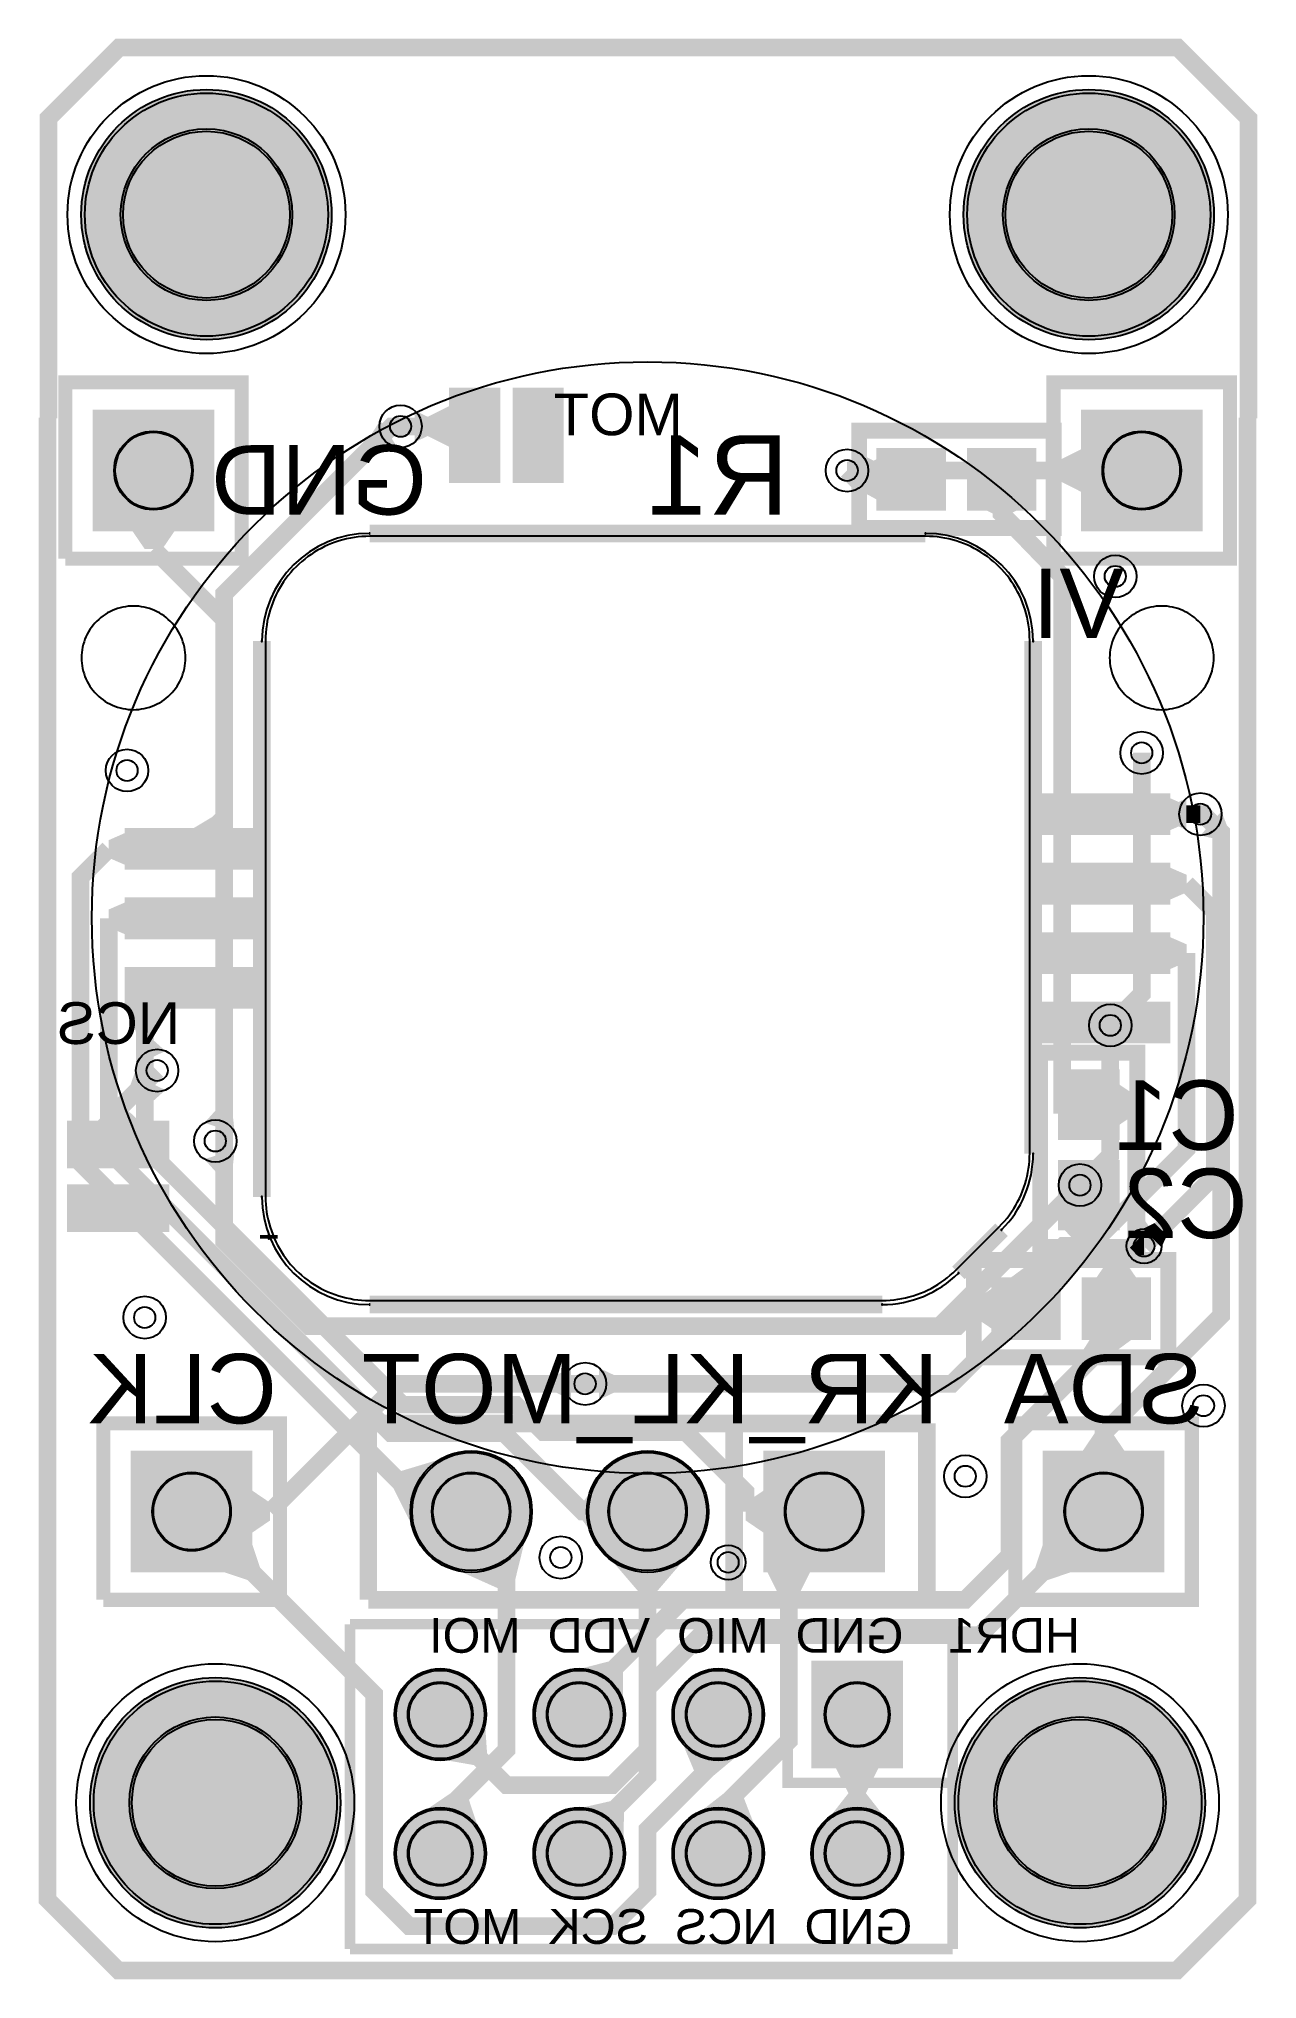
# Model space of a CAD drawing. Header units: millimetres. Extents: x -11 to 9, y -14 to 101.
# Drawn here: x -8.76 to 8.77, y -13.97 to 13.96 of the extents above; entities outside this region: 1.
import ezdxf

# ---------------------------------------------------------------- set-up
doc = ezdxf.new("R2010")
doc.units = ezdxf.units.MM
for name, color, linetype, true_color in [('BoardOutLine', 7, 'Continuous', 0xff00ff), ('BottomLayer', 7, 'Continuous', 0x0000ff), ('BottomPasteMaskLayer', 7, 'Continuous', 0x800000), ('BottomSilkLayer', 7, 'Continuous', 0x66cc33), ('BottomSolderMaskLayer', 7, 'Continuous', 0xaa00ff), ('Hole', 7, 'Continuous', 0x222222), ('Multi-Layer', 7, 'Continuous', 0xc0c0c0), ('TopLayer', 7, 'Continuous', 0xff0000), ('TopPasteMaskLayer', 7, 'Continuous', 0x808080), ('TopSilkLayer', 7, 'Continuous', 0xffcc00), ('TopSolderMaskLayer', 7, 'Continuous', 0x800080)]:
    doc.layers.add(name, color=color, linetype=linetype, true_color=true_color)
doc.styles.get("Standard").update_dxf_attribs({"font": 'arial.ttf'})

msp = doc.modelspace()

# ---------------------------------------------------------------- hatches: boundary and pattern name
at = {"layer": 'BottomLayer'}
for points in [[(-2.807, 8.699), (-2.807, 8.064), (-3.188, 8.255), (-3.188, 8.509)], [(-2.807, 7.62), (-2.172, 7.62), (-2.172, 8.89), (-2.807, 8.89)], [(-1.892, 7.62), (-1.257, 7.62), (-1.257, 8.89), (-1.892, 8.89)], [(-3.354, 8.153), (-3.354, 8.611), (-3.141, 8.509), (-3.141, 8.255)], [(3.133, 7.903), (2.993, 7.468), (3.226, 7.493), (3.307, 7.747)], [(3.345, 7.938), (3.345, 7.303), (2.997, 7.493), (2.997, 7.747)], [(4.244, 8.02), (3.345, 8.02), (3.345, 7.22), (4.244, 7.22)], [(5.545, 8.02), (4.646, 8.02), (4.646, 7.22), (5.545, 7.22)], [(4.778, 7.22), (5.413, 7.22), (5.222, 7.127), (4.968, 7.127)], [(-7.43, 6.897), (-6.794, 6.897), (-6.985, 6.617), (-7.239, 6.617)], [(8.259, 2.84), (7.958, 2.495), (8.171, 2.444), (8.339, 2.636)], [(-7.041, -1.194), (-7.364, -0.871), (-7.443, -1.094), (-7.264, -1.273)], [(6.75, -1.831), (6.75, -0.932), (5.95, -0.932), (5.95, -1.831)], [(6.75, -1.699), (6.75, -1.064), (7.031, -1.255), (7.031, -1.509)], [(-8.255, -1.638), (-8.255, -2.273), (-6.985, -2.273), (-6.985, -1.638)], [(-7.303, -1.638), (-7.938, -1.638), (-7.747, -1.45), (-7.493, -1.45)], [(-6.379, -1.643), (-5.944, -1.783), (-5.969, -1.551), (-6.223, -1.469)], [(-6.379, -2.167), (-5.944, -2.027), (-5.969, -2.259), (-6.223, -2.341)], [(6.75, -3.132), (6.75, -2.233), (5.95, -2.233), (5.95, -3.132)], [(-8.255, -2.553), (-8.255, -3.188), (-6.985, -3.188), (-6.985, -2.553)], [(5.994, -2.742), (6.452, -2.742), (6.35, -2.955), (6.096, -2.955)], [(7.267, -3.199), (6.913, -3.325), (6.904, -3.142), (7.158, -3.052)], [(5.95, -3.132), (6.54, -3.132), (6.35, -3.287), (6.096, -3.287)], [(7.067, -3.655), (6.92, -3.31), (6.778, -3.425), (6.886, -3.677)], [(5.798, -3.918), (5.163, -3.918), (5.681, -3.537), (6.041, -3.537)], [(7.064, -3.918), (6.429, -3.918), (6.619, -3.637), (6.873, -3.637)], [(4.996, -4), (4.996, -4.635), (4.714, -4.445), (4.714, -4.191)], [(4.996, -4.718), (5.895, -4.718), (5.895, -3.918), (4.996, -3.918)], [(6.297, -4.718), (7.196, -4.718), (7.196, -3.918), (6.297, -3.918)], [(6.394, -4.718), (7.029, -4.718), (6.511, -5.099), (6.151, -5.099)], [(-1.102, -5.629), (-1.102, -5.171), (-1.315, -5.273), (-1.315, -5.527)], [(6.881, -6.389), (6.246, -6.389), (6.436, -6.109), (6.69, -6.109)], [(-5.713, -7.557), (-5.713, -6.922), (-5.433, -7.112), (-5.433, -7.366)], [(6.162, -8.089), (5.713, -7.64), (5.579, -8.044), (5.758, -8.224)], [(-0.35, -10.117), (-1.106, -9.537), (-0.559, -9.396), (-0.356, -9.552)], [(-3.057, -10.791), (-2.349, -10.153), (-2.311, -10.717), (-2.5, -10.888)]]:
    msp.add_hatch(color=256, dxfattribs=at).paths.add_polyline_path(points)
at = {"layer": 'BottomPasteMaskLayer'}
for points in [[(-2.807, 7.62), (-2.172, 7.62), (-2.172, 8.89), (-2.807, 8.89)], [(-1.892, 7.62), (-1.257, 7.62), (-1.257, 8.89), (-1.892, 8.89)], [(4.244, 8.02), (3.345, 8.02), (3.345, 7.22), (4.244, 7.22)], [(5.545, 8.02), (4.646, 8.02), (4.646, 7.22), (5.545, 7.22)], [(6.75, -1.831), (6.75, -0.932), (5.95, -0.932), (5.95, -1.831)], [(-8.255, -1.638), (-8.255, -2.273), (-6.985, -2.273), (-6.985, -1.638)], [(6.75, -3.132), (6.75, -2.233), (5.95, -2.233), (5.95, -3.132)], [(-8.255, -2.553), (-8.255, -3.188), (-6.985, -3.188), (-6.985, -2.553)], [(4.996, -4.718), (5.895, -4.718), (5.895, -3.918), (4.996, -3.918)], [(6.297, -4.718), (7.196, -4.718), (7.196, -3.918), (6.297, -3.918)]]:
    msp.add_hatch(color=256, dxfattribs=at).paths.add_polyline_path(points)
at = {"layer": 'BottomSolderMaskLayer'}
for points in [[(-8.151, 11.43, 1), (-4.549, 11.43, 1)], [(4.549, 11.43, 1), (8.151, 11.43, 1)], [(-2.858, 7.569), (-2.121, 7.569), (-2.121, 8.941), (-2.858, 8.941)], [(-1.943, 7.569), (-1.207, 7.569), (-1.207, 8.941), (-1.943, 8.941)], [(-7.987, 8.622), (-7.987, 6.872), (-6.237, 6.872), (-6.237, 8.622)], [(6.237, 8.622), (6.237, 6.872), (7.987, 6.872), (7.987, 8.622)], [(4.295, 8.071), (3.294, 8.071), (3.294, 7.169), (4.295, 7.169)], [(5.596, 8.071), (4.595, 8.071), (4.595, 7.169), (5.596, 7.169)], [(6.795, -1.888), (6.795, -0.875), (5.905, -0.875), (5.905, -1.888)], [(-8.357, -1.613), (-8.357, -2.299), (-6.883, -2.299), (-6.883, -1.613)], [(6.795, -3.189), (6.795, -2.176), (5.905, -2.176), (5.905, -3.189)], [(-8.357, -2.527), (-8.357, -3.213), (-6.883, -3.213), (-6.883, -2.527)], [(4.945, -4.769), (5.946, -4.769), (5.946, -3.867), (4.945, -3.867)], [(6.246, -4.769), (7.247, -4.769), (7.247, -3.867), (6.246, -3.867)], [(-7.439, -6.364), (-7.439, -8.114), (-5.688, -8.114), (-5.688, -6.364)], [(-3.415, -7.239, 1), (-1.665, -7.239, 1)], [(-0.875, -7.239, 1), (0.875, -7.239, 1)], [(3.415, -6.364), (1.665, -6.364), (1.665, -8.114), (3.415, -8.114)], [(5.688, -6.364), (5.688, -8.114), (7.439, -8.114), (7.439, -6.364)], [(3.676, -10.935), (2.356, -10.935), (2.356, -9.385), (3.676, -9.385)], [(-8.024, -11.43, 1), (-4.422, -11.43, 1)], [(-3.644, -10.16, 1), (-2.324, -10.16, 1)], [(-1.644, -10.16, 1), (-0.324, -10.16, 1)], [(0.356, -10.16, 1), (1.676, -10.16, 1)], [(4.422, -11.43, 1), (8.024, -11.43, 1)], [(-3.644, -12.16, 1), (-2.324, -12.16, 1)], [(-1.644, -12.16, 1), (-0.324, -12.16, 1)], [(0.356, -12.16, 1), (1.676, -12.16, 1)], [(2.356, -12.16, 1), (3.676, -12.16, 1)]]:
    msp.add_hatch(color=256, dxfattribs=at).paths.add_polyline_path(points)
at = {"layer": 'Multi-Layer'}
for points in [[(-7.962, 8.597), (-7.962, 6.897), (-6.262, 6.897), (-6.262, 8.597)], [(6.262, 8.597), (6.262, 6.897), (7.962, 6.897), (7.962, 8.597)], [(-7.413, -6.389), (-7.413, -8.089), (-5.713, -8.089), (-5.713, -6.389)], [(-3.39, -7.239, 1), (-1.69, -7.239, 1)], [(-0.85, -7.239, 1), (0.85, -7.239, 1)], [(3.39, -6.389), (1.69, -6.389), (1.69, -8.089), (3.39, -8.089)], [(5.713, -6.389), (5.713, -8.089), (7.413, -8.089), (7.413, -6.389)], [(3.651, -10.91), (2.381, -10.91), (2.381, -9.41), (3.651, -9.41)], [(-3.619, -10.16, 1), (-2.349, -10.16, 1)], [(-1.619, -10.16, 1), (-0.349, -10.16, 1)], [(0.381, -10.16, 1), (1.651, -10.16, 1)], [(-3.619, -12.16, 1), (-2.349, -12.16, 1)], [(-1.619, -12.16, 1), (-0.349, -12.16, 1)], [(0.381, -12.16, 1), (1.651, -12.16, 1)], [(2.381, -12.16, 1), (3.651, -12.16, 1)]]:
    msp.add_hatch(color=256, dxfattribs=at).paths.add_polyline_path(points)
at = {"layer": 'TopLayer'}
for points in [[(-3.603, 8.081), (-3.849, 8.466), (-3.976, 8.269), (-3.836, 8.049)], [(3.073, 7.518), (3.073, 7.976), (3.286, 7.874), (3.286, 7.62)], [(6.262, 8.064), (6.262, 7.429), (5.881, 7.62), (5.881, 7.874)], [(5.625, 3.05), (7.475, 3.05), (7.475, 2.55), (5.625, 2.55)], [(7.475, 3.05), (7.475, 2.55), (7.757, 2.672), (7.757, 2.926)], [(7.756, 2.571), (7.754, 3.028), (7.541, 2.926), (7.542, 2.672)], [(-7.475, 2.05), (-7.475, 2.55), (-7.757, 2.426), (-7.757, 2.172)], [(-7.475, 2.55), (-5.625, 2.55), (-5.625, 2.05), (-7.475, 2.05)], [(-6.617, 2.55), (-5.982, 2.55), (-6.006, 2.664), (-6.276, 2.754)], [(5.625, 2.05), (7.475, 2.05), (7.475, 1.55), (5.625, 1.55)], [(7.475, 2.05), (7.475, 1.55), (7.757, 1.674), (7.757, 1.928)], [(-7.475, 1.05), (-7.475, 1.55), (-7.757, 1.428), (-7.757, 1.174)], [(-7.475, 1.55), (-5.625, 1.55), (-5.625, 1.05), (-7.475, 1.05)], [(5.625, 1.05), (7.475, 1.05), (7.475, 0.55), (5.625, 0.55)], [(7.475, 1.05), (7.475, 0.55), (7.757, 0.673), (7.757, 0.927)], [(-7.475, 0.55), (-5.625, 0.55), (-5.625, 0.05), (-7.475, 0.05)], [(-6.922, 0.05), (-7.475, 0.05), (-7.366, -0.331), (-7.112, -0.331)], [(5.625, 0.05), (7.475, 0.05), (7.475, -0.45), (5.625, -0.45)], [(-7.353, -0.807), (-6.941, -0.609), (-7.112, -0.455), (-7.366, -0.576)], [(-7.353, -0.973), (-6.941, -1.171), (-7.112, -1.325), (-7.366, -1.204)], [(7.395, -3.433), (7.13, -3.168), (7.296, -3.087), (7.476, -3.267)], [(-0.698, -5.629), (-0.698, -5.171), (-0.485, -5.273), (-0.485, -5.527)], [(-2.804, -6.431), (-3.309, -7.602), (-3.657, -6.906), (-3.548, -6.655)], [(-0.562, -7.877), (-0.562, -6.602), (-0.936, -7.112), (-0.936, -7.366)], [(1.69, -6.922), (1.69, -7.557), (1.41, -7.366), (1.41, -7.112)], [(-1.72, -7.464), (-2.866, -8.024), (-2.159, -8.341), (-1.905, -8.217)], [(-5.713, -7.64), (-6.162, -8.089), (-5.758, -8.224), (-5.579, -8.044)], [(0.637, -7.801), (-0.637, -7.801), (-0.127, -8.396), (0.127, -8.396)], [(1.714, -8.089), (2.349, -8.089), (2.159, -8.47), (1.905, -8.47)], [(1.379, -10.681), (0.454, -10.455), (0.667, -10.965), (0.955, -11.035)], [(3.334, -10.91), (2.699, -10.91), (2.889, -11.291), (3.143, -11.291)], [(-2.398, -11.916), (-3.3, -11.609), (-2.84, -11.296), (-2.572, -11.387)], [(-0.35, -12.134), (-1.089, -11.534), (-0.539, -11.408), (-0.34, -11.569)], [(0.669, -11.628), (1.587, -11.882), (1.387, -11.366), (1.106, -11.288)], [(3.492, -11.74), (2.54, -11.74), (2.889, -11.295), (3.143, -11.295)]]:
    msp.add_hatch(color=256, dxfattribs=at).paths.add_polyline_path(points)
at = {"layer": 'TopPasteMaskLayer'}
for points in [[(5.625, 3.05), (7.475, 3.05), (7.475, 2.55), (5.625, 2.55)], [(-7.475, 2.55), (-5.625, 2.55), (-5.625, 2.05), (-7.475, 2.05)], [(5.625, 2.05), (7.475, 2.05), (7.475, 1.55), (5.625, 1.55)], [(-7.475, 1.55), (-5.625, 1.55), (-5.625, 1.05), (-7.475, 1.05)], [(5.625, 1.05), (7.475, 1.05), (7.475, 0.55), (5.625, 0.55)], [(-7.475, 0.55), (-5.625, 0.55), (-5.625, 0.05), (-7.475, 0.05)], [(5.625, 0.05), (7.475, 0.05), (7.475, -0.45), (5.625, -0.45)]]:
    msp.add_hatch(color=256, dxfattribs=at).paths.add_polyline_path(points)
at = {"layer": 'TopSolderMaskLayer'}
for points in [[(-8.151, 11.43, 1), (-4.549, 11.43, 1)], [(4.549, 11.43, 1), (8.151, 11.43, 1)], [(-7.987, 8.622), (-7.987, 6.872), (-6.237, 6.872), (-6.237, 8.622)], [(6.237, 8.622), (6.237, 6.872), (7.987, 6.872), (7.987, 8.622)], [(5.574, 3.101), (7.526, 3.101), (7.526, 2.499), (5.574, 2.499)], [(-7.526, 2.601), (-5.574, 2.601), (-5.574, 1.999), (-7.526, 1.999)], [(5.574, 2.101), (7.526, 2.101), (7.526, 1.499), (5.574, 1.499)], [(-7.526, 1.601), (-5.574, 1.601), (-5.574, 0.999), (-7.526, 0.999)], [(5.574, 1.101), (7.526, 1.101), (7.526, 0.499), (5.574, 0.499)], [(-7.526, 0.601), (-5.574, 0.601), (-5.574, -0.001), (-7.526, -0.001)], [(5.574, 0.101), (7.526, 0.101), (7.526, -0.501), (5.574, -0.501)], [(-7.439, -6.364), (-7.439, -8.114), (-5.688, -8.114), (-5.688, -6.364)], [(-3.415, -7.239, 1), (-1.665, -7.239, 1)], [(-0.875, -7.239, 1), (0.875, -7.239, 1)], [(3.415, -6.364), (1.665, -6.364), (1.665, -8.114), (3.415, -8.114)], [(5.688, -6.364), (5.688, -8.114), (7.439, -8.114), (7.439, -6.364)], [(3.676, -10.935), (2.356, -10.935), (2.356, -9.385), (3.676, -9.385)], [(-8.024, -11.43, 1), (-4.422, -11.43, 1)], [(-3.644, -10.16, 1), (-2.324, -10.16, 1)], [(-1.644, -10.16, 1), (-0.324, -10.16, 1)], [(0.356, -10.16, 1), (1.676, -10.16, 1)], [(4.422, -11.43, 1), (8.024, -11.43, 1)], [(-3.644, -12.16, 1), (-2.324, -12.16, 1)], [(-1.644, -12.16, 1), (-0.324, -12.16, 1)], [(0.356, -12.16, 1), (1.676, -12.16, 1)], [(2.356, -12.16, 1), (3.676, -12.16, 1)]]:
    msp.add_hatch(color=256, dxfattribs=at).paths.add_polyline_path(points)

# ---------------------------------------------------------------- linework, layer by layer
at = {"layer": 'BoardOutLine', "const_width": 0.254}
for points in [[(6.351, 95.631), (6.351, 99.949), (5.335, 100.965), (-9.905, 100.965), (-10.921, 99.949), (-10.921, 95.631)], [(8.647, 8.5), (8.647, 12.818), (7.631, 13.834), (-7.609, 13.834), (-8.625, 12.818), (-8.625, 8.5)], [(-8.636, 8.509), (-8.636, -8.509)], [(8.636, 8.509), (8.636, -8.509)], [(-8.636, -8.509), (-8.636, -12.827), (-7.62, -13.843), (7.62, -13.843), (8.636, -12.827), (8.636, -8.509)]]:
    msp.add_lwpolyline(points, dxfattribs=at)
at = {"layer": 'BottomLayer', "const_width": 0.254}
for points in [[(-3.556, 8.382), (-2.489, 8.382), (-2.489, 8.255)], [(-7.112, 7.747), (-7.112, 6.617)], [(3.795, 7.62), (2.997, 7.62), (2.87, 7.747)], [(6.35, -1.382), (5.969, -1.382), (5.969, 6.223), (5.095, 7.127), (5.095, 7.62)], [(0, -4.572), (-4.872, -4.572), (-6.096, -3.348), (-6.096, 5.601), (-7.112, 6.617)], [(6.66, -0.24), (7.112, 0.212), (7.112, 3.683)], [(7.958, 2.799), (7.996, 2.799), (8.255, 2.54), (8.255, -4.417), (6.563, -6.109), (6.563, -7.239)], [(-7.061, -0.889), (-7.62, -1.45), (-7.62, -1.956)], [(6.35, -1.382), (7.031, -1.382)], [(7.031, -3.352), (7.031, -1.382)], [(6.223, -2.54), (6.223, -3.287), (6.35, -3.414)], [(5.08, -4.318), (5.984, -3.414), (6.35, -3.414)], [(6.746, -3.637), (7.031, -3.352)], [(7.145, -3.418), (7.097, -3.418), (7.031, -3.352)], [(6.746, -4.318), (6.746, -3.637)], [(0, -4.572), (-0.634, -4.572), (-0.67, -4.536)], [(4.715, -4.318), (4.461, -4.572), (0, -4.572)], [(5.08, -4.318), (4.714, -4.318)], [(5.446, -4.318), (5.08, -4.318)], [(5.207, -6.985), (5.207, -6.223), (6.746, -4.684), (6.746, -4.318)], [(-0.9, -5.4), (-3.593, -5.4), (-5.432, -7.239)], [(-0.983, -10.16), (-0.983, -10), (0.508, -8.509), (4.572, -8.509), (5.207, -7.874), (5.207, -6.985)], [(-6.563, -7.239), (-5.433, -7.239)], [(6.563, -7.239), (4.785, -9.017), (0.762, -9.017), (0, -9.779), (0, -10.668), (-0.508, -11.176), (-2.032, -11.176), (-2.985, -10.224), (-2.985, -10.16)]]:
    msp.add_lwpolyline(points, dxfattribs=at)
at = {"layer": 'BottomSilkLayer'}
for points, const_width in [([(-8.382, 6.477), (-5.842, 6.477), (-5.842, 9.017), (-8.382, 9.017), (-8.382, 7.112)], 0.203), ([(5.842, 6.477), (8.382, 6.477), (8.382, 9.017), (5.842, 9.017), (5.842, 7.112)], 0.203), ([(-8.382, 6.477), (-8.382, 7.112)], 0.203), ([(5.842, 6.477), (5.842, 7.112)], 0.203), ([(-4.02, -5.969), (-4.02, -8.509)], 0.254), ([(4.02, -5.969), (-4.02, -5.969)], 0.254), ([(1.246, -5.969), (1.246, -8.509)], 0.254), ([(4.02, -5.969), (4.02, -8.509)], 0.254), ([(-7.833, -8.509), (-5.293, -8.509), (-5.293, -5.969), (-7.833, -5.969), (-7.833, -7.874)], 0.203), ([(5.293, -8.509), (7.833, -8.509), (7.833, -5.969), (5.293, -5.969), (5.293, -7.874)], 0.203), ([(-7.833, -8.509), (-7.833, -7.874)], 0.203), ([(5.293, -8.509), (5.293, -7.874)], 0.203), ([(4.02, -8.509), (-4.02, -8.509)], 0.254)]:
    msp.add_lwpolyline(points, dxfattribs=dict(at, const_width=const_width))
at = {"layer": 'BottomSilkLayer', "const_width": 0.229}
for points in [[(5.845, 8.32), (3.045, 8.32), (3.045, 6.92), (5.845, 6.92), (5.845, 8.32)], [(7.05, -3.432), (7.05, -0.632), (5.65, -0.632), (5.65, -3.432), (7.05, -3.432)], [(4.696, -5.018), (7.496, -5.018), (7.496, -3.618), (4.696, -3.618), (4.696, -5.018)]]:
    msp.add_lwpolyline(points, close=True, dxfattribs=at)
at = {"layer": 'BottomSolderMaskLayer'}
for centre, radius in [((-6.35, 11.43), 1.801), ((6.35, 11.43), 1.801), ((-6.35, 11.43), 1.235), ((6.35, 11.43), 1.235), ((-7.112, 7.747), 0.566), ((7.112, 7.747), 0.566), ((-2.54, -7.239), 0.875), ((0, -7.239), 0.875), ((-6.563, -7.239), 0.566), ((-2.54, -7.239), 0.566), ((0, -7.239), 0.566), ((2.54, -7.239), 0.566), ((6.563, -7.239), 0.566), ((-6.223, -11.43), 1.801), ((-2.984, -10.16), 0.66), ((-2.984, -10.16), 0.468), ((-0.984, -10.16), 0.66), ((-0.984, -10.16), 0.468), ((1.016, -10.16), 0.66), ((1.016, -10.16), 0.468), ((3.016, -10.16), 0.468), ((6.223, -11.43), 1.801), ((-6.223, -11.43), 1.235), ((6.223, -11.43), 1.235), ((-2.984, -12.16), 0.66), ((-2.984, -12.16), 0.468), ((-0.984, -12.16), 0.66), ((-0.984, -12.16), 0.468), ((1.016, -12.16), 0.66), ((1.016, -12.16), 0.468), ((3.016, -12.16), 0.66), ((3.016, -12.16), 0.468)]:
    msp.add_circle(centre, radius, dxfattribs=at)
at = {"layer": 'Hole'}
for centre, radius in [((-3.556, 8.382), 0.152), ((2.871, 7.747), 0.153), ((6.731, 6.223), 0.152), ((7.112, 3.683), 0.152), ((-7.493, 3.429), 0.152), ((7.957, 2.8), 0.153), ((6.66, -0.24), 0.152), ((-7.06, -0.89), 0.152), ((-6.223, -1.905), 0.152), ((6.223, -2.54), 0.152), ((7.145, -3.418), 0.15), ((-7.239, -4.445), 0.152), ((-0.9, -5.4), 0.153), ((8.001, -5.715), 0.152), ((4.572, -6.731), 0.152), ((-1.25, -7.9), 0.152), ((1.16, -7.97), 0.15)]:
    msp.add_circle(centre, radius, dxfattribs=at)
at = {"layer": 'Multi-Layer'}
for points in [[(-4, 6.8), (-4.056, 6.799), (-4.112, 6.796), (-4.168, 6.791), (-4.224, 6.783), (-4.279, 6.774), (-4.334, 6.762), (-4.388, 6.749), (-4.442, 6.733), (-4.495, 6.716), (-4.548, 6.696), (-4.6, 6.675), (-4.651, 6.651), (-4.701, 6.626), (-4.75, 6.599), (-4.798, 6.57), (-4.845, 6.539), (-4.891, 6.507), (-4.935, 6.473), (-4.978, 6.437), (-5.02, 6.4), (-5.061, 6.361), (-5.1, 6.32), (-5.137, 6.278), (-5.173, 6.235), (-5.207, 6.191), (-5.239, 6.145), (-5.27, 6.098), (-5.299, 6.05), (-5.326, 6.001), (-5.351, 5.951), (-5.375, 5.9), (-5.396, 5.848), (-5.416, 5.795), (-5.433, 5.742), (-5.449, 5.688), (-5.462, 5.634), (-5.474, 5.579), (-5.483, 5.524), (-5.491, 5.468), (-5.496, 5.412), (-5.499, 5.356), (-5.5, 5.3), (-5.5, -2.65), (-5.501, -2.706), (-5.5, -2.762), (-5.496, -2.817), (-5.491, -2.873), (-5.484, -2.928), (-5.474, -2.983), (-5.462, -3.038), (-5.449, -3.092), (-5.433, -3.146), (-5.416, -3.199), (-5.396, -3.251), (-5.375, -3.303), (-5.351, -3.354), (-5.326, -3.403), (-5.299, -3.452), (-5.27, -3.5), (-5.24, -3.547), (-5.207, -3.592), (-5.173, -3.637), (-5.138, -3.68), (-5.1, -3.721), (-5.062, -3.762), (-5.021, -3.8), (-4.98, -3.838), (-4.937, -3.873), (-4.892, -3.907), (-4.847, -3.94), (-4.8, -3.97), (-4.752, -3.999), (-4.703, -4.026), (-4.654, -4.051), (-4.603, -4.075), (-4.551, -4.096), (-4.499, -4.116), (-4.446, -4.133), (-4.392, -4.149), (-4.338, -4.162), (-4.283, -4.174), (-4.228, -4.184), (-4.173, -4.191), (-4.117, -4.196), (-4.062, -4.2), (-4.006, -4.201), (-3.95, -4.2), (3.379, -4.2), (3.435, -4.199), (3.491, -4.196), (3.547, -4.191), (3.602, -4.183), (3.658, -4.174), (3.712, -4.162), (3.767, -4.149), (3.821, -4.133), (3.874, -4.116), (3.927, -4.096), (3.979, -4.075), (4.03, -4.051), (4.08, -4.026), (4.129, -3.999), (4.177, -3.97), (4.224, -3.939), (4.269, -3.907), (4.314, -3.873), (4.357, -3.837), (4.399, -3.8), (4.439, -3.761), (5.061, -3.139), (5.1, -3.099), (5.137, -3.057), (5.173, -3.014), (5.207, -2.969), (5.239, -2.924), (5.27, -2.877), (5.299, -2.829), (5.326, -2.78), (5.351, -2.73), (5.375, -2.679), (5.396, -2.627), (5.416, -2.574), (5.433, -2.521), (5.449, -2.467), (5.462, -2.412), (5.474, -2.358), (5.483, -2.302), (5.491, -2.247), (5.496, -2.191), (5.499, -2.135), (5.5, -2.079), (5.5, 5.3), (5.499, 5.356), (5.496, 5.412), (5.491, 5.468), (5.483, 5.524), (5.474, 5.579), (5.462, 5.634), (5.449, 5.688), (5.433, 5.742), (5.416, 5.795), (5.396, 5.848), (5.375, 5.9), (5.351, 5.951), (5.326, 6.001), (5.299, 6.05), (5.27, 6.098), (5.239, 6.145), (5.207, 6.191), (5.173, 6.235), (5.137, 6.278), (5.1, 6.32), (5.061, 6.361), (5.02, 6.4), (4.978, 6.437), (4.935, 6.473), (4.891, 6.507), (4.845, 6.539), (4.798, 6.57), (4.75, 6.599), (4.701, 6.626), (4.651, 6.651), (4.6, 6.675), (4.548, 6.696), (4.495, 6.716), (4.442, 6.733), (4.388, 6.749), (4.334, 6.762), (4.279, 6.774), (4.224, 6.783), (4.168, 6.791), (4.112, 6.796), (4.056, 6.799), (4, 6.8)], [(-8.15, 5.05), (-8.149, 5.011), (-8.145, 4.972), (-8.14, 4.933), (-8.133, 4.895), (-8.124, 4.857), (-8.112, 4.819), (-8.099, 4.782), (-8.084, 4.746), (-8.067, 4.711), (-8.048, 4.677), (-8.028, 4.644), (-8.005, 4.611), (-7.981, 4.58), (-7.956, 4.551), (-7.929, 4.522), (-7.9, 4.496), (-7.871, 4.47), (-7.839, 4.447), (-7.807, 4.424), (-7.774, 4.404), (-7.739, 4.386), (-7.704, 4.369), (-7.668, 4.354), (-7.631, 4.341), (-7.593, 4.33), (-7.555, 4.321), (-7.517, 4.314), (-7.478, 4.308), (-7.439, 4.305), (-7.4, 4.304), (-7.361, 4.305), (-7.322, 4.308), (-7.283, 4.314), (-7.245, 4.321), (-7.207, 4.33), (-7.169, 4.341), (-7.132, 4.354), (-7.096, 4.369), (-7.061, 4.386), (-7.026, 4.404), (-6.993, 4.424), (-6.961, 4.447), (-6.929, 4.47), (-6.9, 4.496), (-6.871, 4.522), (-6.844, 4.551), (-6.819, 4.58), (-6.795, 4.611), (-6.772, 4.644), (-6.752, 4.677), (-6.733, 4.711), (-6.716, 4.746), (-6.701, 4.782), (-6.688, 4.819), (-6.676, 4.857), (-6.667, 4.895), (-6.66, 4.933), (-6.655, 4.972), (-6.651, 5.011), (-6.65, 5.05), (-6.651, 5.089), (-6.655, 5.128), (-6.66, 5.167), (-6.667, 5.205), (-6.676, 5.243), (-6.688, 5.281), (-6.701, 5.318), (-6.716, 5.354), (-6.733, 5.389), (-6.752, 5.423), (-6.772, 5.456), (-6.795, 5.489), (-6.819, 5.52), (-6.844, 5.549), (-6.871, 5.578), (-6.9, 5.604), (-6.929, 5.63), (-6.961, 5.653), (-6.993, 5.676), (-7.026, 5.696), (-7.061, 5.714), (-7.096, 5.731), (-7.132, 5.746), (-7.169, 5.759), (-7.207, 5.77), (-7.245, 5.779), (-7.283, 5.786), (-7.322, 5.792), (-7.361, 5.795), (-7.4, 5.796), (-7.439, 5.795), (-7.478, 5.792), (-7.517, 5.786), (-7.555, 5.779), (-7.593, 5.77), (-7.631, 5.759), (-7.668, 5.746), (-7.704, 5.731), (-7.739, 5.714), (-7.774, 5.696), (-7.807, 5.676), (-7.839, 5.653), (-7.871, 5.63), (-7.9, 5.604), (-7.929, 5.578), (-7.956, 5.549), (-7.981, 5.52), (-8.005, 5.489), (-8.028, 5.456), (-8.048, 5.423), (-8.067, 5.389), (-8.084, 5.354), (-8.099, 5.318), (-8.112, 5.281), (-8.124, 5.243), (-8.133, 5.205), (-8.14, 5.167), (-8.145, 5.128), (-8.149, 5.089), (-8.15, 5.05)], [(6.65, 5.05), (6.651, 5.011), (6.655, 4.972), (6.66, 4.933), (6.667, 4.895), (6.676, 4.857), (6.688, 4.819), (6.701, 4.782), (6.716, 4.746), (6.733, 4.711), (6.752, 4.677), (6.772, 4.644), (6.795, 4.611), (6.819, 4.58), (6.844, 4.551), (6.871, 4.522), (6.9, 4.496), (6.929, 4.47), (6.961, 4.447), (6.993, 4.424), (7.026, 4.404), (7.061, 4.386), (7.096, 4.369), (7.132, 4.354), (7.169, 4.341), (7.207, 4.33), (7.245, 4.321), (7.283, 4.314), (7.322, 4.308), (7.361, 4.305), (7.4, 4.304), (7.439, 4.305), (7.478, 4.308), (7.517, 4.314), (7.555, 4.321), (7.593, 4.33), (7.631, 4.341), (7.668, 4.354), (7.704, 4.369), (7.739, 4.386), (7.774, 4.404), (7.807, 4.424), (7.839, 4.447), (7.871, 4.47), (7.9, 4.496), (7.929, 4.522), (7.956, 4.551), (7.981, 4.58), (8.005, 4.611), (8.028, 4.644), (8.048, 4.677), (8.067, 4.711), (8.084, 4.746), (8.099, 4.782), (8.112, 4.819), (8.124, 4.857), (8.133, 4.895), (8.14, 4.933), (8.145, 4.972), (8.149, 5.011), (8.15, 5.05), (8.149, 5.089), (8.145, 5.128), (8.14, 5.167), (8.133, 5.205), (8.124, 5.243), (8.112, 5.281), (8.099, 5.318), (8.084, 5.354), (8.067, 5.389), (8.048, 5.423), (8.028, 5.456), (8.005, 5.489), (7.981, 5.52), (7.956, 5.549), (7.929, 5.578), (7.9, 5.604), (7.871, 5.63), (7.839, 5.653), (7.807, 5.676), (7.774, 5.696), (7.739, 5.714), (7.704, 5.731), (7.668, 5.746), (7.631, 5.759), (7.593, 5.77), (7.555, 5.779), (7.517, 5.786), (7.478, 5.792), (7.439, 5.795), (7.4, 5.796), (7.361, 5.795), (7.322, 5.792), (7.283, 5.786), (7.245, 5.779), (7.207, 5.77), (7.169, 5.759), (7.132, 5.746), (7.096, 5.731), (7.061, 5.714), (7.026, 5.696), (6.993, 5.676), (6.961, 5.653), (6.929, 5.63), (6.9, 5.604), (6.871, 5.578), (6.844, 5.549), (6.819, 5.52), (6.795, 5.489), (6.772, 5.456), (6.752, 5.423), (6.733, 5.389), (6.716, 5.354), (6.701, 5.318), (6.688, 5.281), (6.676, 5.243), (6.667, 5.205), (6.66, 5.167), (6.655, 5.128), (6.651, 5.089), (6.65, 5.05)]]:
    msp.add_lwpolyline(points, close=True, dxfattribs=at)
for centre, radius in [((-6.35, 11.43), 1.75), ((6.35, 11.43), 1.75), ((-6.35, 11.43), 1.2), ((6.35, 11.43), 1.2), ((-3.556, 8.382), 0.305), ((-7.112, 7.747), 0.55), ((7.112, 7.747), 0.55), ((2.871, 7.747), 0.305), ((6.731, 6.223), 0.305), ((7.112, 3.683), 0.305), ((-7.493, 3.429), 0.305), ((7.957, 2.8), 0.305), ((6.66, -0.24), 0.305), ((-7.06, -0.89), 0.305), ((-6.223, -1.905), 0.305), ((6.223, -2.54), 0.305), ((7.145, -3.418), 0.25), ((-7.239, -4.445), 0.305), ((-0.9, -5.4), 0.305), ((8.001, -5.715), 0.305), ((-2.54, -7.239), 0.85), ((0, -7.239), 0.85), ((-6.563, -7.239), 0.55), ((-2.54, -7.239), 0.55), ((0, -7.239), 0.55), ((2.54, -7.239), 0.55), ((4.572, -6.731), 0.305), ((6.563, -7.239), 0.55), ((-1.25, -7.9), 0.305), ((1.16, -7.97), 0.25), ((-6.223, -11.43), 1.75), ((-2.984, -10.16), 0.635), ((-2.984, -10.16), 0.45), ((-0.984, -10.16), 0.635), ((-0.984, -10.16), 0.45), ((1.016, -10.16), 0.635), ((1.016, -10.16), 0.45), ((3.016, -10.16), 0.45), ((6.223, -11.43), 1.75), ((-6.223, -11.43), 1.2), ((6.223, -11.43), 1.2), ((-2.984, -12.16), 0.635), ((-2.984, -12.16), 0.45), ((-0.984, -12.16), 0.635), ((-0.984, -12.16), 0.45), ((1.016, -12.16), 0.635), ((1.016, -12.16), 0.45), ((3.016, -12.16), 0.635), ((3.016, -12.16), 0.45)]:
    msp.add_circle(centre, radius, dxfattribs=at)
at = {"layer": 'TopLayer', "const_width": 0.254}
for points in [[(-6.551, 2.299), (-6.096, 2.753), (-6.096, 5.969), (-3.683, 8.382), (-3.556, 8.382)], [(7.112, 7.747), (2.87, 7.747)], [(6.551, 2.799), (7.757, 2.799)], [(7.756, 2.8), (7.957, 2.8)], [(-7.756, 2.3), (-8.165, 1.891), (-8.165, -2.218), (-3.144, -7.239), (-2.54, -7.239)], [(-6.551, 2.299), (-7.757, 2.299)], [(6.551, 1.801), (7.757, 1.801)], [(7.756, 1.8), (8.165, 1.391), (8.165, -2.398), (7.145, -3.418)], [(-6.551, 1.3), (-7.757, 1.3)], [(0, -7.239), (-0.936, -7.239), (-2.067, -6.108), (-3.697, -6.108), (-7.756, -2.049), (-7.756, 1.3)], [(7.757, 0.8), (7.757, -2.022), (4.379, -5.4), (-0.899, -5.4)], [(6.551, 0.8), (7.757, 0.8)], [(-6.551, 0.3), (-7.239, 0.3), (-7.239, -1.989), (-3.528, -5.7), (-1.897, -5.7), (-1.501, -6.096), (0.549, -6.096), (1.41, -6.957), (1.41, -7.239)], [(6.66, -0.24), (6.71, -0.24), (6.9, -0.05)], [(6.66, -0.24), (6.66, -2.111), (4.199, -4.572), (0, -4.572)], [(1.016, -10.16), (1.016, -10.795), (0, -11.811), (0, -12.7), (-0.508, -13.208), (-3.429, -13.208), (-3.937, -12.7), (-3.937, -9.865), (-6.563, -7.239)], [(-2.985, -12.159), (-2.985, -11.62), (-2.032, -10.668), (-2.032, -7.747), (-2.54, -7.239)], [(0, -7.239), (0, -11.049), (-0.983, -12.032), (-0.983, -12.159)], [(2.54, -7.239), (2.032, -7.747), (2.032, -10.541), (1.016, -11.557), (1.016, -12.159)], [(2.54, -7.239), (1.41, -7.239)], [(3.015, -12.159), (3.015, -10.16)]]:
    msp.add_lwpolyline(points, dxfattribs=at)
at = {"layer": 'TopSilkLayer'}
for points, const_width in [([(3.999, 6.841), (-4.001, 6.841)], 0.254), ([(-5.551, 5.291), (-5.551, -2.709)], 0.254), ([(5.549, -2.087), (5.549, 5.291)], 0.254), ([(4.473, -3.805), (5.095, -3.183)], 0.254), ([(-5.451, -3.256), (-5.451, -3.309)], 0.254), ([(3.378, -4.259), (-4.001, -4.259)], 0.254), ([(-4.284, -13.536), (-4.284, -8.86)], 0.152), ([(4.392, -13.536), (4.392, -8.86), (-4.284, -8.86)], 0.152), ([(4.392, -11.143), (2.016, -11.143), (2.016, -8.86)], 0.152), ([(4.392, -13.536), (-4.284, -13.536)], 0.152)]:
    msp.add_lwpolyline(points, dxfattribs=dict(at, const_width=const_width))
for centre, radius in [((-6.35, 11.43), 2), ((6.35, 11.43), 2), ((0, 1.31), 8), ((-6.223, -11.43), 2), ((6.223, -11.43), 2)]:
    msp.add_circle(centre, radius, dxfattribs=at)
for centre, radius, start, end in [((-4.001, 5.291), 1.55, 90, 180), ((-4.001, 6.841), 0.00635, 0.0002, 179.9998), ((-4.001, 6.841), 0.00635, 0.0002, 179.9998), ((-4.001, 6.841), 0.00635, 180.0002, 359.9998), ((-4.001, 6.841), 0.00635, 180.0002, 359.9998), ((3.999, 6.841), 0.00635, 0.0002, 179.9998), ((3.999, 6.841), 0.00635, 0.0002, 179.9998), ((3.999, 6.841), 0.00635, 180.0002, 359.9998), ((3.999, 6.841), 0.00635, 180.0002, 359.9998), ((3.999, 5.291), 1.55, 0, 90), ((-5.551, 5.291), 0.00635, 0, 180), ((-5.551, 5.291), 0.00635, 0, 180), ((-5.551, 5.291), 0.00635, 180, 360), ((-5.551, 5.291), 0.00635, 180, 360), ((5.549, 5.291), 0.00635, 0, 180), ((5.549, 5.291), 0.00635, 0, 180), ((5.549, 5.291), 0.00635, 180, 360), ((5.549, 5.291), 0.00635, 180, 360), ((3.999, -2.087), 1.55, 315.0007, 0), ((3.999, -2.087), 1.55, 315.0007, 0), ((5.549, -2.087), 0.00635, 0, 180), ((5.549, -2.087), 0.00635, 0, 180), ((5.549, -2.087), 0.00635, 0, 180), ((5.549, -2.087), 0.00635, 180, 360), ((5.549, -2.087), 0.00635, 180, 360), ((5.549, -2.087), 0.00635, 180, 360), ((-5.551, -2.709), 0.00635, 0, 180), ((-5.551, -2.709), 0.00635, 0, 180), ((-5.551, -2.709), 0.00635, 180, 360), ((-5.551, -2.709), 0.00635, 180, 360), ((-4.001, -2.709), 1.55, 180, 270), ((-5.451, -3.256), 0.00635, 0, 180), ((-5.451, -3.256), 0.00635, 180, 360), ((-5.451, -3.309), 0.00635, 0, 180), ((-5.451, -3.309), 0.00635, 180, 360), ((5.095, -3.183), 0.00635, 0, 180), ((5.095, -3.183), 0.00635, 0, 180), ((5.095, -3.183), 0.00635, 0, 180), ((5.095, -3.183), 0.00635, 180, 360), ((5.095, -3.183), 0.00635, 180, 360), ((5.095, -3.183), 0.00635, 180, 360), ((3.378, -2.709), 1.55, 270, 314.9993), ((4.474, -3.805), 0.00635, 0.0002, 179.9998), ((4.474, -3.805), 0.00635, 0.0002, 179.9998), ((4.474, -3.805), 0.00635, 180.0002, 359.9998), ((4.474, -3.805), 0.00635, 180.0002, 359.9998), ((-4.001, -4.259), 0.00635, 0.0002, 179.9998), ((-4.001, -4.259), 0.00635, 0.0002, 179.9998), ((-4.001, -4.259), 0.00635, 180.0002, 359.9998), ((-4.001, -4.259), 0.00635, 180.0002, 359.9998), ((3.378, -4.259), 0.00635, 0.0002, 179.9998), ((3.378, -4.259), 0.00635, 0.0002, 179.9998), ((3.378, -4.259), 0.00635, 180.0002, 359.9998), ((3.378, -4.259), 0.00635, 180.0002, 359.9998)]:
    msp.add_arc(centre, radius, start, end, dxfattribs=at)
at = {"layer": 'TopSolderMaskLayer'}
for centre, radius in [((-6.35, 11.43), 1.801), ((6.35, 11.43), 1.801), ((-6.35, 11.43), 1.235), ((6.35, 11.43), 1.235), ((-7.112, 7.747), 0.566), ((7.112, 7.747), 0.566), ((-2.54, -7.239), 0.875), ((0, -7.239), 0.875), ((-6.563, -7.239), 0.566), ((-2.54, -7.239), 0.566), ((0, -7.239), 0.566), ((2.54, -7.239), 0.566), ((6.563, -7.239), 0.566), ((-6.223, -11.43), 1.801), ((-2.984, -10.16), 0.66), ((-2.984, -10.16), 0.468), ((-0.984, -10.16), 0.66), ((-0.984, -10.16), 0.468), ((1.016, -10.16), 0.66), ((1.016, -10.16), 0.468), ((3.016, -10.16), 0.468), ((6.223, -11.43), 1.801), ((-6.223, -11.43), 1.235), ((6.223, -11.43), 1.235), ((-2.984, -12.16), 0.66), ((-2.984, -12.16), 0.468), ((-0.984, -12.16), 0.66), ((-0.984, -12.16), 0.468), ((1.016, -12.16), 0.66), ((1.016, -12.16), 0.468), ((3.016, -12.16), 0.66), ((3.016, -12.16), 0.468)]:
    msp.add_circle(centre, radius, dxfattribs=at)

# ---------------------------------------------------------------- texts
at = {"layer": 'BottomSilkLayer', "text_generation_flag": 2}
for s, height, p in [('MOT', 0.6, (0.508, 8.255)), ('GND', 1, (-3.175, 7.112)), ('R1', 1.143, (2.032, 7.112)), ('VI', 1, (6.858, 5.334)), ('NCS', 0.6, (-6.731, -0.508)), ('C1', 1, (8.509, -2.032)), ('C2', 1, (8.636, -3.302)), ('CLK', 1, (-5.334, -5.969)), ('KR_KL_MOT', 1, (4.191, -5.969)), ('SDA', 1, (8.001, -5.969)), ('GND  MIO  VDD  MOI', 0.5, (3.683, -9.271)), ('HDR1', 0.5, (6.223, -9.271)), ('GND  NCS  SCK  MOT', 0.5, (3.81, -13.462))]:
    msp.add_text(s, height=height, dxfattribs=at).set_placement(p)

doc.saveas('drawing.dxf')
